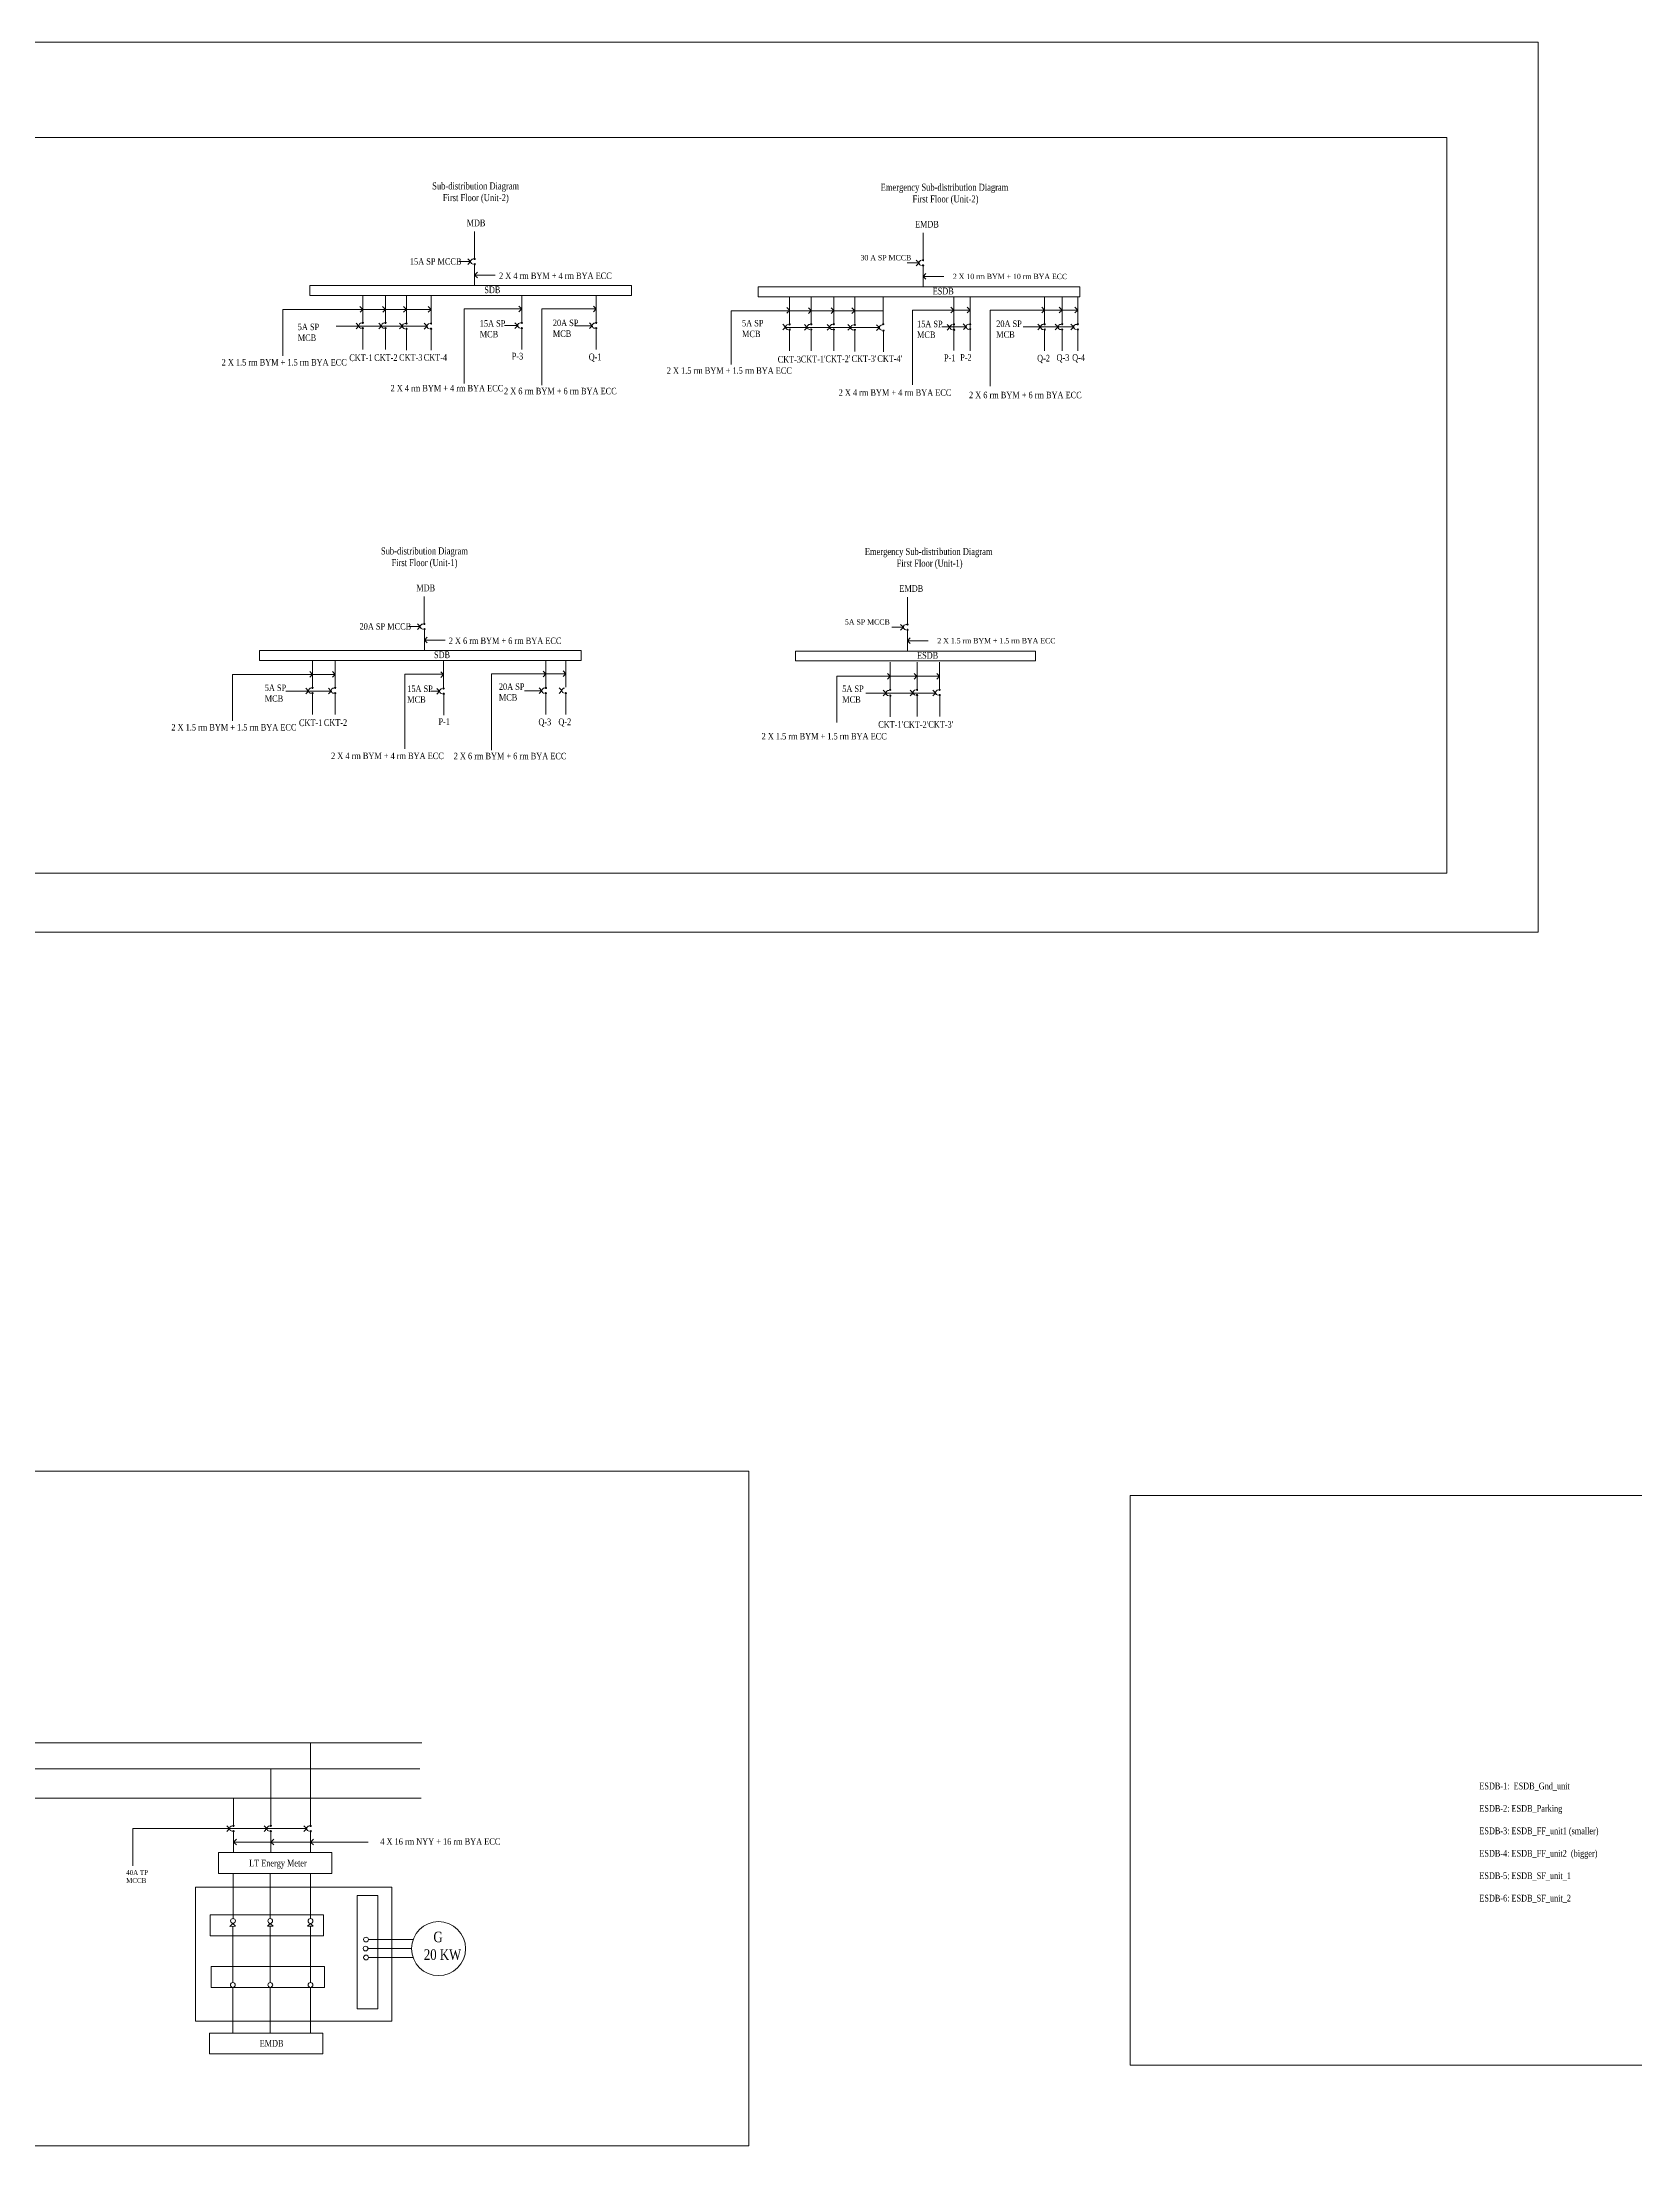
# Model space of a CAD drawing. Header units: inches. Extents: x -13742749 to 88736, y -40897 to 32194776.
# Drawn here: x 50582 to 63323, y 26264751 to 26281575 of the extents above; entities that cross this region are included whole.
import ezdxf

# ---------------------------------------------------------------- set-up
doc = ezdxf.new("R2010")
doc.units = ezdxf.units.IN
doc.header["$LTSCALE"] = 10
doc.header["$MEASUREMENT"] = 0
doc.linetypes.add('HIDDEN', pattern=[0.375, 0.25, -0.125])
for name, color, linetype, lineweight in [('ESDB_TEXT', 131, 'Continuous', 13), ('Lift_pump_switch_text', 106, 'Continuous', 13), ('SDB_TEXT', 10, 'Continuous', 13), ('Switchboard_Diagram_My', 7, 'Continuous', 13)]:
    doc.layers.add(name, color=color, linetype=linetype, lineweight=lineweight)
doc.styles.get("Standard").update_dxf_attribs({"font": 'times.ttf', "width": 0.8})

msp = doc.modelspace()

# ---------------------------------------------------------------- linework, layer by layer
at = {"layer": 'ESDB_TEXT', "linetype": 'ByBlock', "ltscale": 10}
msp.add_line((57503.62773, 26276870.24546), (57503.62773, 26276705.01175), dxfattribs=at)
at = {"layer": 'Switchboard_Diagram_My', "linetype": 'ByBlock', "ltscale": 10}
for p, q in [((54041.53836, 26280059.88171), (54041.53836, 26279845.28136)), ((57628.12093, 26280049.51542), (57628.12093, 26279834.91506)), ((54009.67701, 26279819.29557), (53915.74138, 26279819.29557)), ((53986.88922, 26279842.03143), (54009.67701, 26279819.29557)), ((54009.67701, 26279819.29557), (53987.09107, 26279796.65806)), ((54041.79762, 26279711.01784), (54064.38356, 26279733.65536)), ((54041.80091, 26279793.63999), (54041.80091, 26279628.40628)), ((57596.25958, 26279808.92928), (57502.32395, 26279808.92928)), ((57573.47179, 26279831.66513), (57596.25958, 26279808.92928)), ((57596.25958, 26279808.92928), (57573.67364, 26279786.29176)), ((57628.38348, 26279783.27369), (57628.38348, 26279618.03999)), ((54064.58541, 26279688.28198), (54041.79762, 26279711.01784)), ((54041.80091, 26279711.02314), (54207.0707, 26279711.02314)), ((57628.38019, 26279700.65154), (57650.96613, 26279723.28906)), ((57651.16797, 26279677.91569), (57628.38019, 26279700.65154)), ((57628.38348, 26279700.65684), (57793.65327, 26279700.65684)), ((53495.82733, 26279437.2839), (52507.17538, 26279437.2839)), ((52507.17538, 26279437.2839), (52507.17538, 26279066.14011)), ((53124.58899, 26279460.32957), (53147.37677, 26279437.59371)), ((53147.37677, 26279437.59371), (53124.79084, 26279414.95619)), ((53147.62899, 26279548.85333), (53147.62899, 26279334.25298)), ((53306.01979, 26279460.24285), (53328.80757, 26279437.50699)), ((53328.80757, 26279437.50699), (53306.22164, 26279414.86947)), ((53328.69561, 26279548.68323), (53328.69561, 26279334.08287)), ((53473.03573, 26279460.11277), (53495.82351, 26279437.37691)), ((53495.82351, 26279437.37691), (53473.23758, 26279414.7394)), ((53495.82733, 26279544.58407), (53495.82733, 26279329.98372)), ((53669.95449, 26279459.97778), (53692.74227, 26279437.24192)), ((53692.74227, 26279437.24192), (53670.15633, 26279414.6044)), ((53692.74609, 26279544.44908), (53692.74609, 26279329.84872)), ((54418.52263, 26279441.55316), (53958.57945, 26279441.55316)), ((53958.57945, 26279441.55316), (53958.57945, 26278844.02519)), ((54395.40072, 26279464.29531), (54418.18851, 26279441.55945)), ((54418.18851, 26279441.55945), (54395.60257, 26279418.92194)), ((54418.52263, 26279548.85333), (54418.52263, 26279334.25298)), ((55014.23257, 26279441.38305), (54578.65576, 26279441.38305)), ((54578.65576, 26279441.38305), (54578.65576, 26278832.55489)), ((54991.21229, 26279464.14189), (55014.00008, 26279441.40603)), ((55014.00008, 26279441.40603), (54991.41414, 26279418.76851)), ((55014.23257, 26279548.68323), (55014.23257, 26279334.08287)), ((57082.4099, 26279426.9176), (56093.75794, 26279426.9176)), ((56093.75794, 26279426.9176), (56093.75794, 26278997.67939)), ((56538.46156, 26279452.89635), (56561.24934, 26279430.16049)), ((56561.24934, 26279430.16049), (56538.6634, 26279407.52298)), ((56561.25316, 26279537.36766), (56561.25316, 26279322.7673)), ((56711.17156, 26279449.96327), (56733.95934, 26279427.22741)), ((56733.95934, 26279427.22741), (56711.3734, 26279404.5899)), ((56734.21155, 26279538.48704), (56734.21155, 26279323.88668)), ((56892.60236, 26279449.87655), (56915.39014, 26279427.14069)), ((56915.39014, 26279427.14069), (56892.80421, 26279404.50318)), ((56915.27817, 26279538.31693), (56915.27817, 26279323.71658)), ((57059.6183, 26279449.74647), (57082.40608, 26279427.01061)), ((57082.40608, 26279427.01061), (57059.82014, 26279404.3731)), ((57082.4099, 26279538.48704), (57082.4099, 26279323.88668)), ((57082.4099, 26279426.9176), (57310.65937, 26279426.9176)), ((57310.65937, 26279538.48704), (57310.65937, 26279323.88668)), ((58005.1052, 26279431.18686), (57545.16201, 26279431.18686)), ((57545.16201, 26279431.18686), (57545.16201, 26278833.6589)), ((57851.47544, 26279453.98494), (57874.26322, 26279431.24908)), ((57874.26322, 26279431.24908), (57851.67728, 26279408.61157)), ((57875.86085, 26279535.2761), (57875.86085, 26279109.0286)), ((57981.98329, 26279453.92901), (58004.77107, 26279431.19316)), ((58004.77107, 26279431.19316), (57982.18514, 26279408.55564)), ((58005.1052, 26279538.48704), (58005.1052, 26279230.6316)), ((58600.81514, 26279431.01676), (58165.23833, 26279431.01676)), ((58165.23833, 26279431.01676), (58165.23833, 26278822.18859)), ((58577.79486, 26279453.77559), (58600.58265, 26279431.03973)), ((58600.58265, 26279431.03973), (58577.99671, 26279408.40221)), ((58600.55973, 26279431.01676), (58866.23465, 26279431.01676)), ((58600.81514, 26279538.31693), (58600.81514, 26279323.71658)), ((58718.05607, 26279453.76558), (58740.84385, 26279431.02972)), ((58740.84385, 26279431.02972), (58718.25792, 26279408.39221)), ((58740.93354, 26279538.31693), (58740.93354, 26279323.71658)), ((58843.059, 26279453.99122), (58865.84678, 26279431.25536)), ((58865.84678, 26279431.25536), (58843.26085, 26279408.61784)), ((58865.93647, 26279538.54257), (58865.93647, 26279323.94221)), ((53662.55412, 26279303.19729), (52932.98979, 26279303.19729)), ((53093.22692, 26279325.96128), (53116.0147, 26279303.22542)), ((53116.0147, 26279303.22542), (53093.42877, 26279280.58791)), ((53147.89154, 26279281.4976), (53147.89154, 26279116.26389)), ((53275.01343, 26279326.02132), (53297.80122, 26279303.28546)), ((53297.80122, 26279303.28546), (53275.21528, 26279280.64794)), ((53328.95816, 26279281.32749), (53328.95816, 26279116.09379)), ((53441.32641, 26279325.87456), (53464.1142, 26279303.1387)), ((53464.1142, 26279303.1387), (53441.52826, 26279280.50119)), ((53496.08988, 26279277.22834), (53496.08988, 26279111.99463)), ((53638.24517, 26279325.73957), (53661.03296, 26279303.00371)), ((53661.03296, 26279303.00371), (53638.44702, 26279280.36619)), ((53693.00864, 26279277.09334), (53693.00864, 26279111.85964)), ((54386.66128, 26279308.26719), (54279.60237, 26279308.26719)), ((54363.92855, 26279331.00101), (54386.71633, 26279308.26515)), ((54386.71633, 26279308.26515), (54364.1304, 26279285.62763)), ((54418.78518, 26279282.61161), (54418.78518, 26279117.3779)), ((54982.37122, 26279306.98308), (54842.22249, 26279306.98308)), ((54959.58767, 26279329.75359), (54982.37546, 26279307.01773)), ((54982.37546, 26279307.01773), (54959.78952, 26279284.38021)), ((55014.49512, 26279281.32749), (55014.49512, 26279116.09379)), ((56506.75224, 26279318.65814), (56529.54003, 26279295.92229)), ((56529.54003, 26279295.92229), (56506.95409, 26279273.28477)), ((57050.55092, 26279292.83099), (56519.57236, 26279292.83099)), ((56561.51571, 26279270.01192), (56561.51571, 26279104.77822)), ((56679.80949, 26279315.59498), (56702.59727, 26279292.85913)), ((56702.59727, 26279292.85913), (56680.01133, 26279270.22161)), ((56734.47411, 26279271.1313), (56734.47411, 26279105.8976)), ((56861.596, 26279315.65502), (56884.38378, 26279292.91916)), ((56884.38378, 26279292.91916), (56861.79785, 26279270.28165)), ((56915.54072, 26279270.9612), (56915.54072, 26279105.72749)), ((57027.90898, 26279315.50827), (57050.69677, 26279292.77241)), ((57050.69677, 26279292.77241), (57028.11083, 26279270.13489)), ((57050.54855, 26279292.51763), (57279.62284, 26279292.05223)), ((57082.67245, 26279266.86204), (57082.67245, 26279101.62834)), ((57256.90375, 26279314.7945), (57279.69154, 26279292.05864)), ((57279.69154, 26279292.05864), (57257.1056, 26279269.42112)), ((57310.92192, 26279261.73559), (57310.92192, 26279096.50189)), ((57973.24385, 26279297.9009), (57779.60897, 26279297.9009)), ((57821.26677, 26279317.42377), (57844.05455, 26279294.68791)), ((57844.05455, 26279294.68791), (57821.46862, 26279272.0504)), ((57950.51112, 26279320.63471), (57973.2989, 26279297.89885)), ((57973.2989, 26279297.89885), (57950.71297, 26279275.26134)), ((58005.36775, 26279272.24531), (58005.36775, 26279107.01161)), ((58568.95379, 26279296.61678), (58428.80506, 26279296.61678)), ((58546.17024, 26279319.38729), (58568.95803, 26279296.65143)), ((58568.95803, 26279296.65143), (58546.37209, 26279274.01391)), ((58709.07219, 26279296.61678), (58568.92346, 26279296.61678)), ((58601.07769, 26279270.9612), (58601.07769, 26279105.72749)), ((58686.28864, 26279319.38729), (58709.07643, 26279296.65143)), ((58709.07643, 26279296.65143), (58686.49049, 26279274.01391)), ((58834.07512, 26279296.84242), (58693.92639, 26279296.84242)), ((58741.19609, 26279270.9612), (58741.19609, 26279105.72749)), ((58811.29157, 26279319.61292), (58834.07936, 26279296.87706)), ((58834.07936, 26279296.87706), (58811.49342, 26279274.23955)), ((58866.19902, 26279271.18683), (58866.19902, 26279105.95313)), ((53639.16715, 26277141.06537), (53639.16715, 26276926.46501)), ((57503.36518, 26277136.48718), (57503.36518, 26276921.88683)), ((53607.3058, 26276900.47923), (53513.37018, 26276900.47923)), ((53584.51802, 26276923.21509), (53607.3058, 26276900.47923)), ((53607.3058, 26276900.47923), (53584.71987, 26276877.84171)), ((53639.4297, 26276874.82364), (53639.4297, 26276709.58994)), ((57471.50383, 26276895.90104), (57377.56821, 26276895.90104)), ((57448.71605, 26276918.6369), (57471.50383, 26276895.90104)), ((57471.50383, 26276895.90104), (57448.9179, 26276873.26353)), ((53639.42642, 26276792.2015), (53662.01235, 26276814.83901)), ((53662.2142, 26276769.46564), (53639.42642, 26276792.2015)), ((53639.4297, 26276792.20679), (53804.6995, 26276792.20679)), ((57503.62445, 26276787.62331), (57526.21038, 26276810.26083)), ((57526.41223, 26276764.88745), (57503.62445, 26276787.62331)), ((57503.62773, 26276787.62861), (57668.89753, 26276787.62861)), ((52722.21778, 26276541.51322), (52745.00556, 26276518.77736)), ((52745.25778, 26276630.03699), (52745.25778, 26276415.43663)), ((52903.64858, 26276541.4265), (52926.43637, 26276518.69065)), ((52926.3244, 26276629.86689), (52926.3244, 26276415.26653)), ((53770.77202, 26276539.93345), (53793.5598, 26276517.19759)), ((53793.8177, 26276624.43478), (53793.8177, 26276409.83442)), ((54588.84109, 26276545.32554), (54611.62887, 26276522.58968)), ((54611.86137, 26276629.86689), (54611.86137, 26276415.26653)), ((54748.65734, 26276545.86359), (54771.44513, 26276523.12773)), ((54771.67762, 26276630.40493), (54771.67762, 26276415.80458)), ((57365.99235, 26276615.40439), (57365.99235, 26276400.80404)), ((57580.10644, 26276615.04109), (57580.10644, 26276400.44073)), ((57761.17306, 26276614.87099), (57761.17306, 26276400.27063)), ((52927.35178, 26276518.46755), (52104.80417, 26276518.46755)), ((52104.80417, 26276518.46755), (52104.80417, 26276147.32377)), ((52895.66996, 26276384.38094), (52530.61859, 26276384.38094)), ((52690.85571, 26276407.14494), (52713.64349, 26276384.40908)), ((52713.64349, 26276384.40908), (52691.05756, 26276361.77156)), ((52745.00556, 26276518.77736), (52722.41963, 26276496.13985)), ((52745.52033, 26276362.68125), (52745.52033, 26276197.44755)), ((52872.64223, 26276407.20497), (52895.43001, 26276384.46911)), ((52895.43001, 26276384.46911), (52872.84408, 26276361.8316)), ((52926.43637, 26276518.69065), (52903.85043, 26276496.05313)), ((52926.58695, 26276362.51115), (52926.58695, 26276197.27745)), ((53792.06108, 26276520.06605), (53482.79798, 26276520.06605)), ((53482.79798, 26276520.06605), (53482.79798, 26275922.53808)), ((53763.03511, 26276382.98929), (53691.9864, 26276383.024)), ((53738.7578, 26276405.79864), (53761.54559, 26276383.06278)), ((53761.54559, 26276383.06278), (53738.95965, 26276360.42527)), ((53793.5598, 26276517.19759), (53770.97386, 26276494.56008)), ((54772.04679, 26276522.56671), (54176.28455, 26276522.56671)), ((54176.28455, 26276522.56671), (54176.28455, 26275913.73855)), ((54580.00002, 26276388.16673), (54439.85128, 26276388.16673)), ((54557.21647, 26276410.93724), (54580.00425, 26276388.20138)), ((54580.00425, 26276388.20138), (54557.41832, 26276365.56386)), ((54611.62887, 26276522.58968), (54589.04294, 26276499.95216)), ((54612.12392, 26276362.51115), (54612.12392, 26276197.27745)), ((54717.03272, 26276411.47529), (54739.82051, 26276388.73943)), ((54739.82051, 26276388.73943), (54717.23457, 26276366.10191)), ((54771.44513, 26276523.12773), (54748.85919, 26276500.49021)), ((54771.94017, 26276363.0492), (54771.94017, 26276197.8155)), ((57760.587, 26276503.47165), (56939.65283, 26276503.47165)), ((56939.65283, 26276503.47165), (56939.65283, 26276132.32787)), ((57730.3768, 26276368.91965), (57169.98576, 26276368.91965)), ((57310.37069, 26276392.12235), (57333.15847, 26276369.3865)), ((57333.15847, 26276369.3865), (57310.57254, 26276346.74898)), ((57343.02857, 26276526.10708), (57365.81636, 26276503.37122)), ((57365.81636, 26276503.37122), (57343.23042, 26276480.7337)), ((57525.70437, 26276392.14904), (57548.49215, 26276369.41318)), ((57548.49215, 26276369.41318), (57525.90622, 26276346.77566)), ((57557.06644, 26276526.51733), (57579.85422, 26276503.78147)), ((57579.85422, 26276503.78147), (57557.26829, 26276481.14395)), ((57707.49089, 26276392.20907), (57730.27867, 26276369.47321)), ((57730.27867, 26276369.47321), (57707.69274, 26276346.8357)), ((57738.49724, 26276526.43061), (57761.28503, 26276503.69475)), ((57761.28503, 26276503.69475), (57738.69909, 26276481.05723)), ((53794.08025, 26276358.19305), (53794.08025, 26276192.95935)), ((57366.2549, 26276343.3694), (57366.2549, 26276178.1357)), ((57580.36899, 26276347.68535), (57580.36899, 26276182.45165)), ((57761.43561, 26276347.51525), (57761.43561, 26276182.28155)), ((50004.2491, 26267973.86835), (53618.37987, 26267973.86835)), ((52729.777, 26267532.54168), (52729.777, 26267973.86835)), ((50008.2384, 26267766.57848), (53604.13883, 26267766.57848)), ((52411.83053, 26267532.54163), (52411.83053, 26267766.57848)), ((50008.2384, 26267532.54163), (53612.95926, 26267532.54163)), ((52113.15371, 26267532.5417), (52113.15371, 26267317.94134)), ((52411.83053, 26267532.54168), (52411.83053, 26267317.94132)), ((52729.777, 26267532.54168), (52729.777, 26267317.94132)), ((52697.91802, 26267288.59827), (51308.36451, 26267288.59827)), ((51308.36451, 26267288.59827), (51308.36451, 26266989.71827)), ((52058.47264, 26267310.88454), (52081.26043, 26267288.14868)), ((52081.26043, 26267288.14868), (52058.67449, 26267265.51117)), ((52357.24015, 26267311.44161), (52380.02793, 26267288.70575)), ((52380.02793, 26267288.70575), (52357.442, 26267266.06823)), ((52675.47411, 26267311.36145), (52698.2619, 26267288.62559)), ((52698.2619, 26267288.62559), (52675.67596, 26267265.98807)), ((52113.41607, 26267180.20443), (52136.002, 26267202.84195)), ((52136.20385, 26267157.46857), (52113.41607, 26267180.20443)), ((52113.41626, 26267262.62934), (52113.41626, 26267097.39564)), ((52113.41626, 26267180.01249), (53190.8447, 26267180.01249)), ((52412.09288, 26267180.20443), (52434.67882, 26267202.84195)), ((52434.88066, 26267157.46857), (52412.09288, 26267180.20443)), ((52412.09308, 26267262.62931), (52412.09308, 26267097.39561)), ((52730.03935, 26267180.20443), (52752.62529, 26267202.84195)), ((52752.82713, 26267157.46857), (52730.03935, 26267180.20443)), ((52730.03955, 26267262.62931), (52730.03955, 26267097.39561)), ((51808.07863, 26266819.02246), (51808.07863, 26265749.57999)), ((52108.964, 26266569.18646), (52108.964, 26266930.56882)), ((52406.96706, 26266568.99061), (52406.96706, 26266930.56882)), ((52728.55551, 26266568.74158), (52728.55551, 26266930.56882)), ((52084.72272, 26266506.76356), (52107.45858, 26266529.55134)), ((52084.72272, 26266506.76356), (52130.09609, 26266506.96541)), ((52107.45858, 26266529.55134), (52130.09609, 26266506.96541)), ((52107.48046, 26266057.19763), (52107.48046, 26266506.8648)), ((52384.29557, 26266507.68553), (52407.03143, 26266530.47332)), ((52384.29557, 26266507.68553), (52429.66895, 26266507.88738)), ((52407.03143, 26266530.47332), (52429.66895, 26266507.88738)), ((52407.07746, 26266057.19763), (52407.07746, 26266507.78688)), ((52706.09448, 26266507.58713), (52728.83034, 26266530.37491)), ((52751.46785, 26266507.78897), (52706.09448, 26266507.58713)), ((52728.61466, 26266057.19763), (52728.61466, 26266507.68731)), ((52728.83034, 26266530.37491), (52751.46785, 26266507.78897)), ((53537.15051, 26266328.28875), (53188.92777, 26266328.28875)), ((53550.05269, 26266401.8205), (53193.33601, 26266401.8205)), ((53549.12598, 26266257.36865), (53193.33601, 26266257.36865)), ((52107.48046, 26266018.81785), (52107.48046, 26265652.99428)), ((52407.07746, 26266018.81785), (52407.07746, 26265652.99428)), ((52728.61466, 26266018.81785), (52728.61466, 26265652.99428))]:
    msp.add_line(p, q, dxfattribs=at)
at = {"layer": 'Switchboard_Diagram_My', "ltscale": 10}
msp.add_line((53495.69196, 26279437.25796), (53690.65352, 26279437.25796), dxfattribs=at)
at = {"layer": 'Switchboard_Diagram_My', "linetype": 'ByBlock', "ltscale": 10}
for points in [[(34791.64748, 26281574.87636), (62549.9085, 26281574.87636), (62549.9085, 26274456.64516), (34791.64748, 26274456.64516)], [(48977.80528, 26280812.46554), (61817.39071, 26280812.46554), (61817.39071, 26274929.75518), (48977.80528, 26274929.75518)], [(52722.61069, 26279628.40628), (55296.74806, 26279628.40628), (55296.74806, 26279548.85333), (52722.61069, 26279548.85333)], [(56309.19326, 26279618.03999), (58883.33063, 26279618.03999), (58883.33063, 26279538.48704), (56309.19326, 26279538.48704)], [(52320.23948, 26276709.58994), (54894.37686, 26276709.58994), (54894.37686, 26276630.03699), (52320.23948, 26276630.03699)], [(56607.1788, 26276705.01175), (58528.96259, 26276705.01175), (58528.96259, 26276625.4588), (56607.1788, 26276625.4588)], [(35823.27039, 26270147.86229), (56233.75784, 26270147.86229), (56233.75784, 26264750.79187), (35823.27039, 26264750.79187)], [(59284.01888, 26269952.51255), (73202.98994, 26269952.51255), (73202.98994, 26265397.66492), (59284.01888, 26265397.66492)], [(51993.78185, 26267097.39564), (52899.45336, 26267097.39564), (52899.45336, 26266930.56882), (51993.78185, 26266930.56882)], [(53101.46127, 26265847.29549), (53101.46127, 26266752.967), (53268.28809, 26266752.967), (53268.28809, 26265847.29549)], [(51927.4147, 26266597.61298), (52833.08621, 26266597.61298), (52833.08621, 26266430.78617), (51927.4147, 26266430.78617)], [(51935.05175, 26266185.64466), (52840.72326, 26266185.64466), (52840.72326, 26266018.81785), (51935.05175, 26266018.81785)], [(51920.56921, 26265652.99428), (52826.24072, 26265652.99428), (52826.24072, 26265486.16747), (51920.56921, 26265486.16747)]]:
    msp.add_lwpolyline(points, close=True, dxfattribs=at)
msp.add_lwpolyline([(51808.07863, 26266819.02246), (53378.61487, 26266819.02246), (53378.61487, 26265749.57999), (51808.07863, 26265749.57999)], dxfattribs=at)
for centre, radius in [((54041.53836, 26279840.95873), 4.98846), ((54042.09734, 26279799.24006), 4.98846), ((57628.12093, 26279830.59243), 4.98846), ((57628.6799, 26279788.87376), 4.98846), ((53147.62899, 26279328.81634), 4.98846), ((53148.18796, 26279287.09767), 4.98846), ((53328.69561, 26279328.64624), 4.98846), ((53329.25458, 26279286.92756), 4.98846), ((53495.82733, 26279324.54708), 4.98846), ((53496.38631, 26279282.82841), 4.98846), ((53692.74609, 26279324.41209), 4.98846), ((53693.30507, 26279282.69341), 4.98846), ((54418.52263, 26279329.93035), 4.98846), ((54419.08161, 26279288.21168), 4.98846), ((55014.23257, 26279328.64624), 4.98846), ((55014.79155, 26279286.92756), 4.98846), ((56561.25316, 26279317.33066), 4.98846), ((56561.81214, 26279275.61199), 4.98846), ((56734.21155, 26279318.45004), 4.98846), ((56734.77053, 26279276.73137), 4.98846), ((56915.27817, 26279318.27994), 4.98846), ((56915.83715, 26279276.56127), 4.98846), ((57082.4099, 26279314.18078), 4.98846), ((57082.96888, 26279272.46211), 4.98846), ((57310.65937, 26279319.50402), 4.98846), ((57311.21835, 26279267.33566), 4.98846), ((57876.04418, 26279317.77056), 4.98846), ((57876.41983, 26279274.63444), 4.98846), ((58005.1052, 26279319.56405), 4.98846), ((58005.66418, 26279277.84538), 4.98846), ((58600.81514, 26279318.27994), 4.98846), ((58601.37412, 26279276.56127), 4.98846), ((58740.93354, 26279318.27994), 4.98846), ((58741.49252, 26279276.56127), 4.98846), ((58865.93647, 26279318.50557), 4.98846), ((58866.49545, 26279276.7869), 4.98846), ((53639.16715, 26276922.14239), 4.98846), ((53639.72613, 26276880.42371), 4.98846), ((57503.36518, 26276917.5642), 4.98846), ((57503.92416, 26276875.84553), 4.98846), ((52745.25778, 26276410), 4.98846), ((52745.81676, 26276368.28132), 4.98846), ((52926.3244, 26276409.82989), 4.98846), ((52926.88338, 26276368.11122), 4.98846), ((53793.8177, 26276405.51179), 4.98846), ((53794.37668, 26276363.79312), 4.98846), ((54611.86137, 26276409.82989), 4.98846), ((54612.42034, 26276368.11122), 4.98846), ((54772.2366, 26276368.64927), 4.98846), ((57365.72076, 26276395.82298), 4.98846), ((57580.10644, 26276395.0041), 4.98846), ((57761.17306, 26276394.83399), 4.98846), ((57366.55133, 26276348.96947), 4.98846), ((57580.66542, 26276353.28542), 4.98846), ((57761.73204, 26276353.11532), 4.98846), ((52113.15371, 26267309.94808), 4.98846), ((52411.83053, 26267309.94806), 4.98846), ((52729.777, 26267309.94806), 4.98846), ((52113.71269, 26267268.22941), 4.98846), ((52412.3895, 26267268.22938), 4.98846), ((52730.33597, 26267268.22938), 4.98846), ((52108.964, 26266549.99657), 19.18989), ((52406.96706, 26266549.80072), 19.18989), ((52728.55551, 26266549.55169), 19.18989), ((53753.13676, 26266328.28875), 215.98625), ((53169.14932, 26266328.80836), 19.18989), ((53173.00111, 26266401.0551), 19.18989), ((53173.26825, 26266257.69905), 19.18989), ((52107.48046, 26266038.00774), 19.18989), ((52407.07746, 26266038.00774), 19.18989), ((52728.61466, 26266038.00774), 19.18989)]:
    msp.add_circle(centre, radius, dxfattribs=at)
for centre, start in [((54030.40197, 26279819.29557), 89.133640238), ((57616.98453, 26279808.92928), 89.133640238), ((53136.49259, 26279307.15318), 89.133640238), ((53317.55921, 26279306.98308), 89.133640238), ((53484.69094, 26279302.88392), 89.133640238), ((53681.6097, 26279302.74893), 89.133640238), ((54407.38624, 26279308.26719), 89.133640238), ((55003.09618, 26279306.98308), 89.133640238), ((56550.11677, 26279295.6675), 89.133640238), ((56723.07516, 26279296.78689), 89.133640238), ((56904.14178, 26279296.61678), 89.133640238), ((57071.27351, 26279292.51763), 89.133640238), ((57300.34779, 26279292.05223), 89.133640238), ((57864.72446, 26279294.68996), 89.133640238), ((57993.96881, 26279297.9009), 89.133640238), ((58589.67875, 26279296.61678), 89.133640238), ((58729.79715, 26279296.61678), 89.133640238), ((58854.80008, 26279296.84242), 89.133640238), ((53628.03076, 26276900.47923), 89.133640238), ((57492.22879, 26276895.90104), 89.133640238), ((52734.12139, 26276388.33684), 89.133640238), ((52915.18801, 26276388.16673), 89.133640238), ((53782.68131, 26276383.84863), 91.636963644), ((54600.72497, 26276388.16673), 89.133640238), ((54760.54123, 26276388.70478), 89.133640238), ((57353.67677, 26276369.15465), 89.133640238), ((57568.97005, 26276373.34094), 89.133640238), ((57750.03667, 26276373.17083), 89.133640238), ((52102.01732, 26267288.28492), 89.133640238), ((52400.69413, 26267288.2849), 89.133640238), ((52718.6406, 26267288.2849), 89.133640238)]:
    msp.add_arc(centre, 20.72496, start, 269.133640238, dxfattribs=at)

# ---------------------------------------------------------------- texts
at = {"layer": 'ESDB_TEXT', "linetype": 'ByBlock', "ltscale": 10, "width": 2836.9979988, "attachment_point": 1}
for s, insert, char_height in [('30 A SP MCCB', (57128.28412, 26279872.13205), 42.7519621), ('2 X 10 rm BYM + 10 rm BYA ECC', (57867.01627, 26279721.91079), 42.7519621), ('5A SP MCCB', (57003.52837, 26276959.10381), 42.751962), ('2 X 1.5 rm BYM + 1.5 rm BYA ECC', (57742.26053, 26276808.88256), 42.7519621)]:
    msp.add_mtext(s, dxfattribs=dict(at, insert=insert, char_height=char_height))
at = {"layer": 'ESDB_TEXT', "linetype": 'ByBlock', "attachment_point": 1}
for s, insert, char_height, width in [('5A SP\\PMCB', (56180.60903, 26279353.17573), 51.688908, 187.9806697), ('15A SP\\PMCB\\P', (57580.39113, 26279346.67178), 51.688908, 187.9806697), ('20A SP\\PMCB', (58213.97954, 26279348.44619), 51.688908, 187.9806697), ('2 X 1.5 rm BYM + 1.5 rm BYA ECC\\P', (55578.71873, 26278973.90409), 51.6889078, 963.9761436), ('2 X 4 rm BYM + 4 rm BYA ECC\\P', (56953.67829, 26278797.85255), 51.6889078, 867.810179), ('2 X 6 rm BYM + 6 rm BYA ECC', (57996.22362, 26278778.38406), 51.6889078, 867.810179), ('5A SP\\PMCB', (56982.21987, 26276429.67975), 51.688908, 187.9806697), ('2 X 1.5 rm BYM + 1.5 rm BYA ECC\\P', (56337.1928, 26276049.91989), 51.6889078, 963.9761436)]:
    msp.add_mtext(s, dxfattribs=dict(at, insert=insert, char_height=char_height, width=width))
at = {"layer": 'Lift_pump_switch_text', "linetype": 'ByBlock', "ltscale": 10, "insert": (51254.22358, 26266956.25191), "char_height": 38.159948, "width": 5137.9154585, "attachment_point": 1}
msp.add_mtext('40A TP \\PMCCB', dxfattribs=at)
at = {"layer": 'SDB_TEXT', "linetype": 'ByBlock', "ltscale": 10, "width": 1913.0686274, "attachment_point": 1}
for s, insert, char_height in [('15A SP MCCB', (53523.80873, 26279846.7317), 51.6889078), ('2 X 4 rm BYM + 4 rm BYA ECC', (54237.14973, 26279731.89528), 51.6889078), ('5A SP\\PMCB', (52626.8349, 26279322.90268), 51.688908), ('15A SP\\PMCB', (54082.56682, 26279351.14983), 51.688908), ('20A SP\\PMCB', (54667.2073, 26279355.30569), 51.688908), ('2 X 1.5 rm BYM + 1.5 rm BYA ECC', (52018.22612, 26279039.92828), 51.6889078), ('2 X 4 rm BYM + 4 rm BYA ECC', (53369.27235, 26278833.27942), 51.6889078), ('2 X 6 rm BYM + 6 rm BYA ECC', (54276.82871, 26278810.22876), 51.6889078), ('20A SP MCCB', (53121.43753, 26276927.91536), 51.6889078), ('2 X 6 rm BYM + 6 rm BYA ECC', (53834.77852, 26276813.07894), 51.6889078), ('5A SP\\PMCB', (52362.94633, 26276437.18977), 51.688908), ('15A SP\\PMCB', (53502.57931, 26276429.66272), 51.688908), ('20A SP\\PMCB', (54235.54055, 26276446.43539), 51.688908), ('2 X 1.5 rm BYM + 1.5 rm BYA ECC', (51615.85491, 26276121.11194), 51.6889078), ('2 X 4 rm BYM + 4 rm BYA ECC', (52893.49089, 26275892.5641), 51.6889078), ('2 X 6 rm BYM + 6 rm BYA ECC', (53874.45751, 26275891.41241), 51.6889078), ('4 X 16 rm NYY + 16 rm BYA ECC', (53287.22547, 26267211.07909), 51.6889078)]:
    msp.add_mtext(s, dxfattribs=dict(at, insert=insert, char_height=char_height))
at = {"layer": 'Switchboard_Diagram_My', "linetype": 'HIDDEN', "ltscale": 10, "char_height": 56.1488802, "attachment_point": 1}
for s, insert, width in [('Sub-distribution Diagram\\P     First Floor (Unit-2)', (53702.17702, 26280452.6909), 8177.6459368), ('Emergency Sub-distribution Diagram\\P               First Floor (Unit-2)', (57289.54445, 26280442.32461), 8176.8610755), ('Sub-distribution Diagram\\P     First Floor (Unit-1)', (53292.32229, 26277533.87456), 8185.1294574), ('Emergency Sub-distribution Diagram\\P               First Floor (Unit-1)', (57162.49292, 26277529.29637), 8179.1568587)]:
    msp.add_mtext(s, dxfattribs=dict(at, insert=insert, width=width))
at = {"layer": 'Switchboard_Diagram_My', "linetype": 'ByBlock', "ltscale": 10, "attachment_point": 1}
for s, insert, char_height, width in [('MDB', (53977.88705, 26280155.58751), 53.808023, 1046.5951689), ('EMDB', (57564.46962, 26280145.22122), 53.808023, 1046.5951689), ('SDB', (54119.22386, 26279620.82267), 53.808023, 1046.5951689), ('ESDB', (57705.80643, 26279610.45638), 53.808023, 1046.5951689), ('CKT-1', (53039.02841, 26279077.33408), 53.808023, 1046.5951689), ('CKT-2', (53238.19407, 26279079.20855), 53.808023, 1046.5951689), ('CKT-3', (53437.85942, 26279080.496), 53.808023, 1046.5951689), ('CKT-4', (53634.77818, 26279080.36101), 53.808023, 1046.5951689), ('P-3', (54338.78844, 26279090.36866), 53.808023, 1046.5951689), ('Q-1', (54954.44375, 26279084.31165), 53.808023, 1046.5951689), ('CKT-3', (56465.78001, 26279064.91241), 53.808023, 1046.5951689), ("CKT-1'", (56650.59884, 26279066.96778), 53.808023, 1046.5951689), ("CKT-2'", (56848.11219, 26279068.84226), 53.808023, 1046.5951689), ("CKT-3'", (57056.91782, 26279070.1297), 53.808023, 1046.5951689), ("CKT-4'", (57262.89914, 26279070.58331), 53.808023, 1046.5951689), ('P-1', (57796.12666, 26279076.79143), 53.808023, 1046.5951689), ('P-2', (57925.37101, 26279080.00237), 53.808023, 1046.5951689), ('Q-2', (58541.02631, 26279073.94536), 53.808023, 1046.5951689), ('Q-3', (58696.50697, 26279078.84833), 53.808023, 1046.5951689), ('Q-4', (58821.5099, 26279079.07397), 53.808023, 1046.5951689), ('MDB', (53575.51584, 26277236.77117), 53.808023, 1046.5951689), ('EMDB', (57439.71388, 26277232.19298), 53.808023, 1046.5951689), ('SDB', (53716.85266, 26276702.00633), 53.808023, 1046.5951689), ('ESDB', (57581.05069, 26276697.42814), 53.808023, 1046.5951689), ('CKT-1', (52636.6572, 26276158.51773), 53.808023, 1046.5951689), ('CKT-2', (52835.82286, 26276160.39221), 53.808023, 1046.5951689), ('P-1', (53752.58021, 26276167.69116), 53.808023, 1046.5951689), ('Q-3', (54552.07254, 26276165.49531), 53.808023, 1046.5951689), ('Q-2', (54711.8888, 26276166.03336), 53.808023, 1046.5951689), ("CKT-1'", (57270.05348, 26276145.00607), 53.808023, 1046.5951689), ("CKT-2'", (57471.50586, 26276143.52184), 53.808023, 1046.5951689), ("CKT-3'", (57670.67152, 26276145.39631), 53.808023, 1046.5951689), ('ESDB-1:  ESDB_Gnd_unit\\P\\PESDB-2: ESDB_Parking\\P\\PESDB-3: ESDB_FF_unit1 (smaller)\\P\\PESDB-4: ESDB_FF_unit2\\~ (bigger)\\P\\PESDB-5: ESDB_SF_unit_1\\P\\PESDB-6: ESDB_SF_unit_2 ', (62078.29458, 26267656.04057), 53.8080229, 1046.5951689), ('LT Energy Meter', (52238.13484, 26267039.51734), 53.8080229, 1046.5951689), ('   G\\P20 KW', (53635.3897, 26266464.4717), 84.776554, 3833.7765182), ('EMDB', (52322.86097, 26265598.17675), 53.808023, 1046.5951689)]:
    msp.add_mtext(s, dxfattribs=dict(at, insert=insert, char_height=char_height, width=width))

doc.saveas('drawing.dxf')
